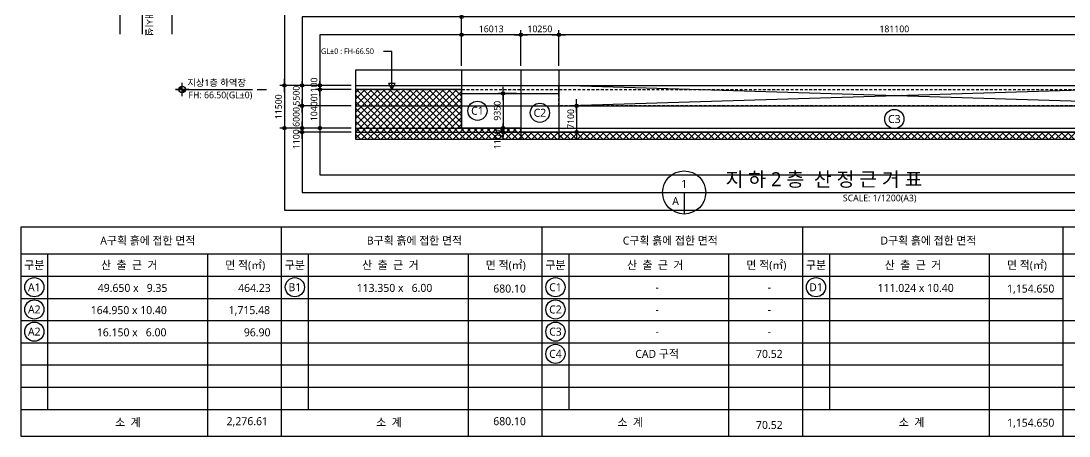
# Model space of a CAD drawing. Header units: millimetres. Extents: x 14000 to 977408, y 8600 to 340156.
# Drawn here: x 14000 to 296898, y 8600 to 120730 of the extents above; entities that cross this region are included whole.
import ezdxf
from ezdxf.enums import TextEntityAlignment as Align

# ---------------------------------------------------------------- set-up
doc = ezdxf.new("R2010")
doc.units = ezdxf.units.MM
doc.header["$LTSCALE"] = 1000
doc.header["$MEASUREMENT"] = 0
doc.header["$PDSIZE"] = -10
doc.linetypes.add('-HID', pattern=[2.5, 1.5, -1])
doc.layers.get('0').update_dxf_attribs({"linetype": 'CONTINUOUS'})
doc.layers.get('Defpoints').update_dxf_attribs({"color": 171, "linetype": 'CONTINUOUS'})
for name, color, linetype in [('AREABOUNDARY', 2, 'CONTINUOUS'), ('cen', 1, 'CONTINUOUS'), ('HAT', 8, 'CONTINUOUS'), ('NDIM', 7, 'CONTINUOUS'), ('SYM', 7, 'CONTINUOUS'), ('TEXT', 3, 'CONTINUOUS'), ('TEXT(AXIS)', 2, 'CONTINUOUS'), ('TEXT(실명)', 3, 'CONTINUOUS'), ('TEXT-도곽', 7, 'CONTINUOUS'), ('면적산출도(제외면적)', 3, 'CONTINUOUS')]:
    doc.layers.add(name, color=color, linetype=linetype)
doc.styles.add('CGS', font='cgse', dxfattribs={"bigfont": 'cgs'})
doc.styles.add('나눔바른고딕', font='NanumBarunGothic.ttf')
doc.dimstyles.new('NDIM 1200', dxfattribs={"dimscale": 500, "dimtxt": 3, "dimasz": 1, "dimexe": 2, "dimexo": 2, "dimgap": 1, "dimtad": 1, "dimdec": 0, "dimdsep": 46, "dimtxsty": 'CGS', "dimblk": 'DOT0', "dimcen": 1, "dimdle": 8, "dimclrd": 2, "dimclre": 2, "dimclrt": 2, "dimadec": 0, "dimazin": 0, "dimtfac": 1, "dimtdec": 0, "dimtix": 1, "dimtmove": 2, "dimatfit": 3, "dimldrblk": 'DOT0', "dimfxl": 1, "dimtolj": 1, "dimtzin": 0, "dimlwd": -1, "dimlwe": -1, "dimarcsym": 0})

# ---------------------------------------------------------------- blocks, each defined once
blk = doc.blocks.new('DOT0')
blk.add_line((-3, 0), (3, 0))
at = {"color": 6}
blk.add_circle((0, 0), 0.75, dxfattribs=at)
blk = doc.blocks.new('*D47')
at = {"layer": 'Defpoints', "color": 0, "ltscale": 0.4, "transparency": 16777216}
for p in [(132927, 121798), (132927, 107398), (336690, 107398)]:
    blk.add_point(p, dxfattribs=at)
at = {"layer": 'NDIM', "ltscale": 0.4, "transparency": 16777216}
for p, q in [((132927, 108598), (132927, 122998)), ((336090, 121798), (133527, 121798)), ((336690, 108598), (336690, 122998))]:
    blk.add_line(p, q, dxfattribs=at)
at = {"layer": 'NDIM', "ltscale": 0.4, "transparency": 16777216, "xscale": 600, "yscale": 600, "zscale": 600, "rotation": 180}
blk.add_blockref('DOT0', (132927, 121798), dxfattribs=at)
at = {"layer": 'NDIM', "ltscale": 0.4, "transparency": 16777216, "xscale": 600, "yscale": 600, "zscale": 600}
blk.add_blockref('DOT0', (336690, 121798), dxfattribs=at)
at = {"layer": 'NDIM', "ltscale": 0.4, "transparency": 16777216, "insert": (234808, 123376), "char_height": 1800, "attachment_point": 5, "style": '나눔바른고딕'}
blk.add_mtext('\\A1;203763', dxfattribs=at)
blk = doc.blocks.new('*D48')
at = {"layer": 'Defpoints', "color": 0, "ltscale": 0.4, "transparency": 16777216}
for p in [(132927, 126598), (132927, 107398), (340290, 107398)]:
    blk.add_point(p, dxfattribs=at)
at = {"layer": 'NDIM', "ltscale": 0.4, "transparency": 16777216}
for p, q in [((132927, 108598), (132927, 127798)), ((340290, 108598), (340290, 127798)), ((339690, 126598), (133527, 126598))]:
    blk.add_line(p, q, dxfattribs=at)
at = {"layer": 'NDIM', "ltscale": 0.4, "transparency": 16777216, "xscale": 600, "yscale": 600, "zscale": 600, "rotation": 180}
blk.add_blockref('DOT0', (132927, 126598), dxfattribs=at)
at = {"layer": 'NDIM', "ltscale": 0.4, "transparency": 16777216, "xscale": 600, "yscale": 600, "zscale": 600}
blk.add_blockref('DOT0', (340290, 126598), dxfattribs=at)
at = {"layer": 'NDIM', "ltscale": 0.4, "transparency": 16777216, "insert": (236608, 128366), "char_height": 1800, "attachment_point": 5, "style": '나눔바른고딕'}
blk.add_mtext('\\A1;207363 (C 구획)', dxfattribs=at)
blk = doc.blocks.new('*D59')
at = {"layer": 'Defpoints', "color": 0, "ltscale": 0.4, "transparency": 16777216}
for p in [(104290, 103298), (85090, 91798), (104290, 91798)]:
    blk.add_point(p, dxfattribs=at)
at = {"layer": 'NDIM', "ltscale": 0.4, "transparency": 16777216}
for p, q in [((103090, 103298), (83890, 103298)), ((85090, 102698), (85090, 92398)), ((103090, 91798), (83890, 91798))]:
    blk.add_line(p, q, dxfattribs=at)
at = {"layer": 'NDIM', "ltscale": 0.4, "transparency": 16777216, "xscale": 600, "yscale": 600, "zscale": 600}
for p, rotation in [((85090, 103298), 90), ((85090, 91798), 270)]:
    blk.add_blockref('DOT0', p, dxfattribs=dict(at, rotation=rotation))
at = {"layer": 'NDIM', "ltscale": 0.4, "transparency": 16777216, "insert": (83513, 97548), "char_height": 1800, "attachment_point": 5, "rotation": 90, "style": '나눔바른고딕'}
blk.add_mtext('\\A1;11500', dxfattribs=at)
blk = doc.blocks.new('*D60')
at = {"layer": 'Defpoints', "color": 0, "ltscale": 0.4, "transparency": 16777216}
for p in [(104290, 102198), (94690, 91798), (104290, 91798)]:
    blk.add_point(p, dxfattribs=at)
at = {"layer": 'NDIM', "ltscale": 0.4, "transparency": 16777216}
for p, q in [((103090, 102198), (93490, 102198)), ((94690, 101598), (94690, 92398)), ((103090, 91798), (93490, 91798))]:
    blk.add_line(p, q, dxfattribs=at)
at = {"layer": 'NDIM', "ltscale": 0.4, "transparency": 16777216, "xscale": 600, "yscale": 600, "zscale": 600}
for p, rotation in [((94690, 102198), 90), ((94690, 91798), 270)]:
    blk.add_blockref('DOT0', p, dxfattribs=dict(at, rotation=rotation))
at = {"layer": 'NDIM', "ltscale": 0.4, "transparency": 16777216, "insert": (93113, 96998), "char_height": 1800, "attachment_point": 5, "rotation": 90, "style": '나눔바른고딕'}
blk.add_mtext('\\A1;10400', dxfattribs=at)
blk = doc.blocks.new('*D61')
at = {"layer": 'Defpoints', "color": 0, "ltscale": 0.4, "transparency": 16777216}
for p in [(94690, 102198), (104290, 103298), (104290, 102198)]:
    blk.add_point(p, dxfattribs=at)
at = {"layer": 'NDIM', "ltscale": 0.4, "transparency": 16777216}
for p, q in [((103090, 103298), (93490, 103298)), ((103090, 102198), (93490, 102198)), ((94690, 103898), (94690, 104498)), ((94690, 103298), (94690, 102198)), ((94690, 101598), (94690, 100998))]:
    blk.add_line(p, q, dxfattribs=at)
at = {"layer": 'NDIM', "ltscale": 0.4, "transparency": 16777216, "xscale": 600, "yscale": 600, "zscale": 600}
for p, rotation in [((94690, 103298), 270), ((94690, 102198), 90)]:
    blk.add_blockref('DOT0', p, dxfattribs=dict(at, rotation=rotation))
at = {"layer": 'NDIM', "ltscale": 0.4, "transparency": 16777216, "insert": (93113, 102748), "char_height": 1800, "attachment_point": 5, "rotation": 90, "style": '나눔바른고딕'}
blk.add_mtext('\\A1;1100', dxfattribs=at)
blk = doc.blocks.new('*D62')
at = {"layer": 'Defpoints', "color": 0, "ltscale": 0.4, "transparency": 16777216}
for p in [(104290, 103298), (89890, 97798), (104290, 97798)]:
    blk.add_point(p, dxfattribs=at)
at = {"layer": 'NDIM', "ltscale": 0.4, "transparency": 16777216}
for p, q in [((103090, 103298), (88690, 103298)), ((89890, 103898), (89890, 104498)), ((89890, 103298), (89890, 97798)), ((103090, 97798), (88690, 97798)), ((89890, 97198), (89890, 96598))]:
    blk.add_line(p, q, dxfattribs=at)
at = {"layer": 'NDIM', "ltscale": 0.4, "transparency": 16777216, "xscale": 600, "yscale": 600, "zscale": 600}
for p, rotation in [((89890, 103298), 270), ((89890, 97798), 90)]:
    blk.add_blockref('DOT0', p, dxfattribs=dict(at, rotation=rotation))
at = {"layer": 'NDIM', "ltscale": 0.4, "transparency": 16777216, "insert": (88313, 100548), "char_height": 1800, "attachment_point": 5, "rotation": 90, "style": '나눔바른고딕'}
blk.add_mtext('\\A1;5500', dxfattribs=at)
blk = doc.blocks.new('*D63')
at = {"layer": 'Defpoints', "color": 0, "ltscale": 0.4, "transparency": 16777216}
for p in [(104290, 97798), (89890, 91798), (104290, 91798)]:
    blk.add_point(p, dxfattribs=at)
at = {"layer": 'NDIM', "ltscale": 0.4, "transparency": 16777216}
for p, q in [((103090, 97798), (88690, 97798)), ((89890, 98398), (89890, 98998)), ((89890, 97798), (89890, 91798)), ((103090, 91798), (88690, 91798)), ((89890, 91198), (89890, 90598))]:
    blk.add_line(p, q, dxfattribs=at)
at = {"layer": 'NDIM', "ltscale": 0.4, "transparency": 16777216, "xscale": 600, "yscale": 600, "zscale": 600}
for p, rotation in [((89890, 97798), 270), ((89890, 91798), 90)]:
    blk.add_blockref('DOT0', p, dxfattribs=dict(at, rotation=rotation))
at = {"layer": 'NDIM', "ltscale": 0.4, "transparency": 16777216, "insert": (88311, 94798), "char_height": 1800, "attachment_point": 5, "rotation": 90, "style": '나눔바른고딕'}
blk.add_mtext('\\A1;6000', dxfattribs=at)
blk = doc.blocks.new('*D64')
at = {"layer": 'Defpoints', "color": 0, "ltscale": 0.4, "transparency": 16777216}
for p in [(89890, 90698), (104290, 91798), (104290, 90698)]:
    blk.add_point(p, dxfattribs=at)
at = {"layer": 'NDIM', "ltscale": 0.4, "transparency": 16777216}
for p, q in [((103090, 91798), (88690, 91798)), ((103090, 90698), (88690, 90698)), ((89890, 92398), (89890, 92998)), ((89890, 91798), (89890, 90698)), ((89890, 90098), (89890, 89498))]:
    blk.add_line(p, q, dxfattribs=at)
at = {"layer": 'NDIM', "ltscale": 0.4, "transparency": 16777216, "xscale": 600, "yscale": 600, "zscale": 600}
for p, rotation in [((89890, 91798), 270), ((89890, 90698), 90)]:
    blk.add_blockref('DOT0', p, dxfattribs=dict(at, rotation=rotation))
at = {"layer": 'NDIM', "ltscale": 0.4, "transparency": 16777216, "insert": (88313, 88783), "char_height": 1800, "attachment_point": 5, "rotation": 90, "style": '나눔바른고딕'}
blk.add_mtext('\\A1;1100', dxfattribs=at)
blk = doc.blocks.new('A$C19853FC8')
at = {"layer": 'SYM'}
for p, q in [((1800, 0), (1800, 3600)), ((3600, 1800), (0, 1800))]:
    blk.add_line(p, q, dxfattribs=at)
blk.add_circle((1800, 1800), 900, dxfattribs=at)
for points in [[(900, 1800), (1800, 2700), (914, 1959), (1643, 2686)], [(914, 1959), (1643, 2686), (954, 2112), (1492, 2646)], [(954, 2112), (1492, 2646), (1025, 2260), (1346, 2576)], [(1025, 2260), (1346, 2576), (1109, 2378), (1222, 2491)], [(1800, 900), (2700, 1800), (1959, 914), (2686, 1643)], [(1959, 914), (2686, 1643), (2112, 954), (2646, 1492)], [(2112, 954), (2646, 1492), (2260, 1025), (2576, 1346)], [(2260, 1025), (2576, 1346), (2378, 1109), (2491, 1222)]]:
    blk.add_solid(points, dxfattribs=at)
at = {"layer": 'SYM', "linetype": 'Continuous'}
for points in [[(1800, 2700), (1800, 1800), (900, 1800)], [(2700, 1800), (1800, 900), (1800, 1800)]]:
    blk.add_solid(points, dxfattribs=at)
blk = doc.blocks.new('*D72')
at = {"layer": 'Defpoints', "color": 0, "ltscale": 0.4, "transparency": 16777216}
for p in [(148940, 116998), (148940, 107398), (159190, 107398)]:
    blk.add_point(p, dxfattribs=at)
at = {"layer": 'NDIM', "ltscale": 0.4, "transparency": 16777216}
for p, q in [((148940, 108598), (148940, 118198)), ((158590, 116998), (149540, 116998)), ((159190, 108598), (159190, 118198))]:
    blk.add_line(p, q, dxfattribs=at)
at = {"layer": 'NDIM', "ltscale": 0.4, "transparency": 16777216, "xscale": 600, "yscale": 600, "zscale": 600, "rotation": 180}
blk.add_blockref('DOT0', (148940, 116998), dxfattribs=at)
at = {"layer": 'NDIM', "ltscale": 0.4, "transparency": 16777216, "xscale": 600, "yscale": 600, "zscale": 600}
blk.add_blockref('DOT0', (159190, 116998), dxfattribs=at)
at = {"layer": 'NDIM', "ltscale": 0.4, "transparency": 16777216, "insert": (154065, 118575), "char_height": 1800, "attachment_point": 5, "style": '나눔바른고딕'}
blk.add_mtext('\\A1;10250', dxfattribs=at)
blk = doc.blocks.new('*D73')
at = {"layer": 'Defpoints', "color": 0, "ltscale": 0.4, "transparency": 16777216}
for p in [(132927, 116998), (132927, 107398), (148940, 107398)]:
    blk.add_point(p, dxfattribs=at)
at = {"layer": 'NDIM', "ltscale": 0.4, "transparency": 16777216}
for p, q in [((132927, 108598), (132927, 118198)), ((148340, 116998), (133527, 116998)), ((148940, 108598), (148940, 118198))]:
    blk.add_line(p, q, dxfattribs=at)
at = {"layer": 'NDIM', "ltscale": 0.4, "transparency": 16777216, "xscale": 600, "yscale": 600, "zscale": 600, "rotation": 180}
blk.add_blockref('DOT0', (132927, 116998), dxfattribs=at)
at = {"layer": 'NDIM', "ltscale": 0.4, "transparency": 16777216, "xscale": 600, "yscale": 600, "zscale": 600}
blk.add_blockref('DOT0', (148940, 116998), dxfattribs=at)
at = {"layer": 'NDIM', "ltscale": 0.4, "transparency": 16777216, "insert": (140933, 118576), "char_height": 1800, "attachment_point": 5, "style": '나눔바른고딕'}
blk.add_mtext('\\A1;16013', dxfattribs=at)
blk = doc.blocks.new('*D74')
at = {"layer": 'Defpoints', "color": 0, "ltscale": 0.4, "transparency": 16777216}
for p in [(159190, 116998), (159190, 107398), (340290, 107398)]:
    blk.add_point(p, dxfattribs=at)
at = {"layer": 'NDIM', "ltscale": 0.4, "transparency": 16777216}
for p, q in [((159190, 108598), (159190, 118198)), ((339690, 116998), (159790, 116998)), ((340290, 108598), (340290, 118198))]:
    blk.add_line(p, q, dxfattribs=at)
at = {"layer": 'NDIM', "ltscale": 0.4, "transparency": 16777216, "xscale": 600, "yscale": 600, "zscale": 600, "rotation": 180}
blk.add_blockref('DOT0', (159190, 116998), dxfattribs=at)
at = {"layer": 'NDIM', "ltscale": 0.4, "transparency": 16777216, "xscale": 600, "yscale": 600, "zscale": 600}
blk.add_blockref('DOT0', (340290, 116998), dxfattribs=at)
at = {"layer": 'NDIM', "ltscale": 0.4, "transparency": 16777216, "insert": (249740, 118575), "char_height": 1800, "attachment_point": 5, "style": '나눔바른고딕'}
blk.add_mtext('\\A1;181100', dxfattribs=at)
blk = doc.blocks.new('*D75')
at = {"layer": 'Defpoints', "color": 0, "ltscale": 0.4, "transparency": 16777216}
for p in [(148940, 101148), (144140, 91798), (148940, 91798)]:
    blk.add_point(p, dxfattribs=at)
at = {"layer": 'NDIM', "ltscale": 0.4, "transparency": 16777216}
for p, q in [((147740, 101148), (142940, 101148)), ((144140, 100548), (144140, 92398)), ((147740, 91798), (142940, 91798))]:
    blk.add_line(p, q, dxfattribs=at)
at = {"layer": 'NDIM', "ltscale": 0.4, "transparency": 16777216, "xscale": 600, "yscale": 600, "zscale": 600}
for p, rotation in [((144140, 101148), 90), ((144140, 91798), 270)]:
    blk.add_blockref('DOT0', p, dxfattribs=dict(at, rotation=rotation))
at = {"layer": 'NDIM', "ltscale": 0.4, "transparency": 16777216, "insert": (142561, 96473), "char_height": 1800, "attachment_point": 5, "rotation": 90, "style": '나눔바른고딕'}
blk.add_mtext('\\A1;9350', dxfattribs=at)
blk = doc.blocks.new('*D76')
at = {"layer": 'Defpoints', "color": 0, "ltscale": 0.4, "transparency": 16777216}
for p in [(159190, 97798), (159190, 90698), (163990, 90698)]:
    blk.add_point(p, dxfattribs=at)
at = {"layer": 'NDIM', "ltscale": 0.4, "transparency": 16777216}
for p, q in [((160390, 97798), (165190, 97798)), ((163990, 97198), (163990, 91298)), ((160390, 90698), (165190, 90698))]:
    blk.add_line(p, q, dxfattribs=at)
at = {"layer": 'NDIM', "ltscale": 0.4, "transparency": 16777216, "xscale": 600, "yscale": 600, "zscale": 600}
for p, rotation in [((163990, 97798), 90), ((163990, 90698), 270)]:
    blk.add_blockref('DOT0', p, dxfattribs=dict(at, rotation=rotation))
at = {"layer": 'NDIM', "ltscale": 0.4, "transparency": 16777216, "insert": (162413, 94248), "char_height": 1800, "attachment_point": 5, "rotation": 90, "style": '나눔바른고딕'}
blk.add_mtext('\\A1;7100', dxfattribs=at)
blk = doc.blocks.new('*D165')
at = {"layer": 'Defpoints', "color": 0, "ltscale": 0.4, "transparency": 16777216}
for p in [(144140, 90698), (148940, 91798), (148940, 90698)]:
    blk.add_point(p, dxfattribs=at)
at = {"layer": 'NDIM', "ltscale": 0.4, "transparency": 16777216}
for p, q in [((147740, 91798), (142940, 91798)), ((147740, 90698), (142940, 90698)), ((144140, 92398), (144140, 92998)), ((144140, 91798), (144140, 90698)), ((144140, 90098), (144140, 89498))]:
    blk.add_line(p, q, dxfattribs=at)
at = {"layer": 'NDIM', "ltscale": 0.4, "transparency": 16777216, "xscale": 600, "yscale": 600, "zscale": 600}
for p, rotation in [((144140, 91798), 270), ((144140, 90698), 90)]:
    blk.add_blockref('DOT0', p, dxfattribs=dict(at, rotation=rotation))
at = {"layer": 'NDIM', "ltscale": 0.4, "transparency": 16777216, "insert": (142563, 88783), "char_height": 1800, "attachment_point": 5, "rotation": 90, "style": '나눔바른고딕'}
blk.add_mtext('\\A1;1100', dxfattribs=at)

msp = doc.modelspace()

# ---------------------------------------------------------------- hatches: boundary and pattern name
at = {"layer": 'HAT', "ltscale": 0.1}
h = msp.add_hatch(dxfattribs=at)
h.set_pattern_fill('ANSI37', color=256, scale=10000)
h.set_pattern_definition([(45, (-93106, 565076), (-883.8835, 883.8835), []), (135, (-93106, 565076), (-883.8835, -883.8835), [])])
h.paths.add_polyline_path([(340290, 97797.7), (336359.6, 97797.7), (331977, 94997.7), (330977, 94997.7), (324775.1, 90697.7), (148940, 90697.7), (148940, 91797.7), (132926.7, 91797.7), (132926.7, 102197.7), (104290, 102197.7), (104290, 88797.7), (345710, 88797.7), (345710, 102197.7), (340290, 102197.7)])

# ---------------------------------------------------------------- linework, layer by layer
for p, q in [((114111.1, 112460.9), (111843.5, 112460.9)), ((114111.1, 102197.7), (114111.1, 112460.9))]:
    msp.add_line(p, q)
msp.add_lwpolyline([(113183.2, 103804.8), (114111.1, 102197.7), (115039, 103804.8)], close=True)
at = {"layer": 'AREABOUNDARY', "ltscale": 0.1}
msp.add_lwpolyline([(132926.7, 107397.7), (132926.7, 91797.7), (148940, 91797.7), (148940, 90697.7), (340290, 90697.7), (340290, 107397.7)], dxfattribs=at)
msp.add_lwpolyline([(132926.7, 91797.7), (132926.7, 101147.7), (159190, 101147.7), (159190, 103297.7), (340290, 103297.7), (340290, 90697.7), (148940, 90697.7), (148940, 91797.7)], close=True, dxfattribs=at)
at = {"layer": 'AREABOUNDARY', "linetype": '-HID', "ltscale": 0.5}
msp.add_lwpolyline([(159190, 97797.7), (159190, 103297.7), (340290, 103297.7), (340290, 97797.7), (159190, 97797.7)], dxfattribs=at)
at = {"layer": 'cen', "ltscale": 5}
for p, q in [((148940, 107397.7), (148940, 88797.7)), ((159190, 107397.7), (159190, 88797.7)), ((104290, 103297.7), (345710, 103297.7)), ((104290, 97797.7), (345710, 97797.7)), ((104290, 91797.7), (345710, 91797.7)), ((104290, 90697.7), (345710, 90697.7))]:
    msp.add_line(p, q, dxfattribs=at)
at = {"layer": 'Defpoints', "ltscale": 0.1}
for points in [[(364910, 126597.7), (85090, 126597.7), (85090, 69597.7), (364910, 69597.7)], [(360110, 121797.7), (89890, 121797.7), (89890, 74397.7), (360110, 74397.7)], [(355310, 116997.7), (94690, 116997.7), (94690, 79197.7), (355310, 79197.7)], [(345710, 107397.7), (104290, 107397.7), (104290, 88797.7), (345710, 88797.7)]]:
    msp.add_lwpolyline(points, close=True, dxfattribs=at)
at = {"layer": 'HAT', "ltscale": 0.1}
for p, q in [((159190, 97797.7), (340290, 103297.7)), ((340290, 97797.7), (159190, 103297.7))]:
    msp.add_line(p, q, dxfattribs=at)
msp.add_lwpolyline([(345710, 102197.7), (340290, 102197.7), (340290, 99597.7), (336690, 99597.7), (336690, 98008.8), (331977, 94997.7), (330977, 94997.7), (324775.1, 90697.7), (148940, 90697.7), (148940, 91797.7), (132926.7, 91797.7), (132926.7, 102197.7), (104290, 102197.7), (104290, 88797.7), (345710, 88797.7)], close=True, dxfattribs=at)
at = {"layer": 'SYM', "ltscale": 1000}
for p, q in [((40690, 137997.7), (40690, 117197.7)), ((46690, 137997.7), (46690, 117197.7)), ((54690, 137997.7), (54690, 117197.7)), ((55700.6, 102197.7), (76500.6, 102197.7)), ((77763.7, 102197.7), (80290, 102197.7))]:
    msp.add_line(p, q, dxfattribs=at)
at = {"layer": 'SYM'}
for p, q in [((187200.6, 74397.7), (262799.4, 74397.7)), ((193018.8, 74397.7), (193018.8, 68579.5))]:
    msp.add_line(p, q, dxfattribs=at)
at = {"layer": 'SYM', "ltscale": 0.1}
for centre in [(137205.4, 96472.7), (154065, 95922.7), (249740, 94247.7), (17600, 48800), (87933.3, 48800), (158266.7, 48800), (228600, 48800), (17600, 42800), (158266.7, 42800), (17600, 36800), (158266.7, 36800), (158266.7, 30800)]:
    msp.add_circle(centre, 2592, dxfattribs=at)
at = {"layer": 'SYM'}
msp.add_circle((193018.8, 74397.7), 5818.2, dxfattribs=at)
at = {"layer": 'TEXT-도곽', "ltscale": 0.1}
for p, q in [((84333.3, 8600), (84333.3, 65000)), ((154666.7, 8600), (154666.7, 65000)), ((225000, 8600), (225000, 65000)), ((295333.3, 8600), (295333.3, 65000)), ((14000, 57800), (436000, 57800)), ((21200, 57800), (21200, 15800)), ((64333.3, 57800), (64333.3, 8600)), ((91533.3, 57800), (91533.3, 15800)), ((134666.7, 57800), (134666.7, 8600)), ((161866.7, 57800), (161866.7, 15800)), ((205000, 57800), (205000, 8600)), ((232200, 57800), (232200, 15800)), ((275333.3, 57800), (275333.3, 8600)), ((14000, 51800), (436000, 51800)), ((14000, 45800), (295333.3, 45800)), ((14000, 39800), (436000, 39800)), ((14000, 33800), (365666.7, 33800)), ((14000, 27800), (295333.3, 27800)), ((14000, 21800), (436000, 21800)), ((14000, 15800), (365666.7, 15800))]:
    msp.add_line(p, q, dxfattribs=at)
msp.add_lwpolyline([(14000, 8600), (436000, 8600), (436000, 65000), (14000, 65000)], close=True, dxfattribs=at)
at = {"layer": '면적산출도(제외면적)', "linetype": '-HID', "ltscale": 0.5}
msp.add_line((104290, 102197.7), (345710, 102197.7), dxfattribs=at)

# ---------------------------------------------------------------- block references
at = {"ltscale": 1000}
msp.add_blockref('A$C19853FC8', (55700.6, 100397.7), dxfattribs=at)

# ---------------------------------------------------------------- texts
at = {"layer": 'TEXT', "style": '나눔바른고딕'}
msp.add_text('지 하 2 층  산 정 근 거 표', height=3840, dxfattribs=at).set_placement((204202.4, 77961.3), align=Align.MIDDLE_LEFT)
for s, p in [('1', (193018.8, 76724.9)), ('A', (190691.5, 72070.4))]:
    msp.add_text(s, height=2160, dxfattribs=at).set_placement(p, align=Align.MIDDLE)
msp.add_text('SCALE: 1/1200(A3)', height=1800, dxfattribs=at).set_placement((255720.9, 73815.9), align=Align.TOP_RIGHT)
at = {"layer": 'TEXT(AXIS)', "style": '나눔바른고딕'}
msp.add_text('지하1층 부대시설', height=1800, rotation=270, dxfattribs=at).set_placement((47634.9, 134816.5))
for s, p in [('지상1층 하역장', (58881.8, 103142.5)), ('FH: 66.50(GL±0)', (59223.7, 99839.6))]:
    msp.add_text(s, height=1800, dxfattribs=at).set_placement(p)
for s, p in [('A구획 흙에 접한 면적', (48241.9, 61400)), ('B구획 흙에 접한 면적', (120211.8, 61400)), ('C구획 흙에 접한 면적', (189271.8, 61400)), ('D구획 흙에 접한 면적', (258955.6, 61400))]:
    msp.add_text(s, height=2160, dxfattribs=at).set_placement(p, align=Align.MIDDLE_CENTER)
at = {"layer": 'TEXT(실명)', "style": '나눔바른고딕'}
msp.add_text('GL±0 : FH-66.50', height=1500, dxfattribs=at).set_placement((94976.8, 112541.8), align=Align.MIDDLE_LEFT)
for s, p in [('C1', (137205.4, 96472.7)), ('C2', (154065, 95922.7)), ('C3', (249740, 94247.7)), ('구분', (17600, 54800)), ('산  출  근  거', (43238.7, 54800)), ('면 적(㎡)', (74536.8, 54800)), ('구분', (87933.3, 54800)), ('산  출  근  거', (113713, 54800)), ('면 적(㎡)', (144870.1, 54800)), ('구분', (158266.7, 54800)), ('산  출  근  거', (185195.5, 54800)), ('면 적(㎡)', (215203.5, 54800)), ('구분', (228600, 54800)), ('산  출  근  거', (254772.4, 54800)), ('면 적(㎡)', (285536.8, 54800)), ('A1', (17600, 48800)), ('49.650 x   9.35 ', (44493.7, 48617.3)), ('464.23', (77024.6, 48617.3)), ('B1', (87933.3, 48800)), ('113.350 x   6.00', (114827, 48617.3)), ('680.10', (145886.6, 48437.6)), ('C1', (158266.7, 48800)), ('-', (185713.5, 48800)), ('-', (216004.4, 48800)), ('D1', (228600, 48800)), ('111.024 x 10.40', (255493.7, 48617.3)), ('1,154.650', (286553.3, 48437.6)), ('A2', (17600, 42800)), ('164.950 x 10.40 ', (43477.1, 42617.3)), ('1,715.48', (75643.9, 42617.3)), ('C2', (158266.7, 42800)), ('-', (185713.5, 42800)), ('-', (216004.4, 42800)), ('A2', (17600, 36800)), ('16.150 x   6.00 ', (44246, 36617.3)), ('96.90', (77757.9, 36617.3)), ('C3', (158266.7, 36800)), ('-', (185713.5, 36800)), ('-', (216004.4, 36800)), ('C4', (158266.7, 30800)), ('CAD 구적', (185713.5, 30800)), ('70.52', (216004.4, 30800)), ('소  계', (42855.4, 12298.1)), ('소  계', (113329.7, 12298.1)), ('680.10', (145886.6, 12607.5)), ('소  계', (178434.4, 12298.1)), ('70.52', (216004.4, 11600)), ('소  계', (254389.1, 12298.1)), ('1,154.650', (286553.3, 12201.7))]:
    msp.add_text(s, height=2160, dxfattribs=at).set_placement(p, align=Align.MIDDLE_CENTER)
at = {"layer": 'TEXT(실명)', "ltscale": 0.1, "style": '나눔바른고딕'}
msp.add_text('2,276.61', height=2160, dxfattribs=at).set_placement((69514.4, 11537.3))

# ---------------------------------------------------------------- dimensions: what is measured, and where the dimension line sits
at = {"layer": 'NDIM', "ltscale": 0.4}
dim = msp.add_linear_dim(base=(132926.7, 126597.7), p1=(340290, 107397.7), p2=(132926.7, 107397.7), angle=180, text='<> (C 구획)', dimstyle='NDIM 1200', override={"dimscale": 600, "dimtxsty": '나눔바른고딕', "dimclrd": 256, "dimclre": 256, "dimclrt": 256}, dxfattribs=at)
dim.commit()
dim.dimension.update_dxf_attribs({"geometry": '*D48', "text_midpoint": (236608.4, 128366)})
for base, p1, p2, angle, picture, middle in [((132926.7, 121797.7), (336690, 107397.7), (132926.7, 107397.7), 180, '*D47', (234808.4, 123376.3)), ((132926.7, 116997.7), (148940, 107397.7), (132926.7, 107397.7), 180, '*D73', (140933.4, 118576.3)), ((148940, 116997.7), (159190, 107397.7), (148940, 107397.7), 180, '*D72', (154065, 118575.1)), ((159190, 116997.7), (340290, 107397.7), (159190, 107397.7), 180, '*D74', (249740, 118575.1)), ((85090, 91797.7), (104290, 103297.7), (104290, 91797.7), 90, '*D59', (83512.7, 97547.7)), ((89890, 97797.7), (104290, 103297.7), (104290, 97797.7), 90, '*D62', (88312.7, 100547.7)), ((94690, 102197.7), (104290, 103297.7), (104290, 102197.7), 90, '*D61', (93112.7, 102747.7)), ((94690, 91797.7), (104290, 102197.7), (104290, 91797.7), 90, '*D60', (93112.7, 96997.7)), ((144140, 91797.7), (148940, 101147.7), (148940, 91797.7), 90, '*D75', (142561.4, 96472.7)), ((89890, 91797.7), (104290, 97797.7), (104290, 91797.7), 90, '*D63', (88311.4, 94797.7)), ((163990, 90697.7), (159190, 97797.7), (159190, 90697.7), 90, '*D76', (162412.7, 94247.7))]:
    dim = msp.add_linear_dim(base=base, p1=p1, p2=p2, angle=angle, dimstyle='NDIM 1200', override={"dimscale": 600, "dimtxsty": '나눔바른고딕', "dimclrd": 256, "dimclre": 256, "dimclrt": 256}, dxfattribs=at)
    dim.commit()
    dim.dimension.update_dxf_attribs({"geometry": picture, "text_midpoint": middle})
for base, p1, p2, picture, middle in [((89890, 90697.7), (104290, 91797.7), (104290, 90697.7), '*D64', (88312.7, 88782.7)), ((144140, 90697.7), (148940, 91797.7), (148940, 90697.7), '*D165', (142562.7, 88782.7))]:
    dim = msp.add_linear_dim(base=base, p1=p1, p2=p2, angle=90, dimstyle='NDIM 1200', override={"dimscale": 600, "dimtxsty": '나눔바른고딕', "dimclrd": 256, "dimclre": 256, "dimclrt": 256}, dxfattribs=at)
    dim.commit()
    dim.dimension.update_dxf_attribs({"geometry": picture, "text_midpoint": middle, "dimtype": 160})

doc.saveas('drawing.dxf')
